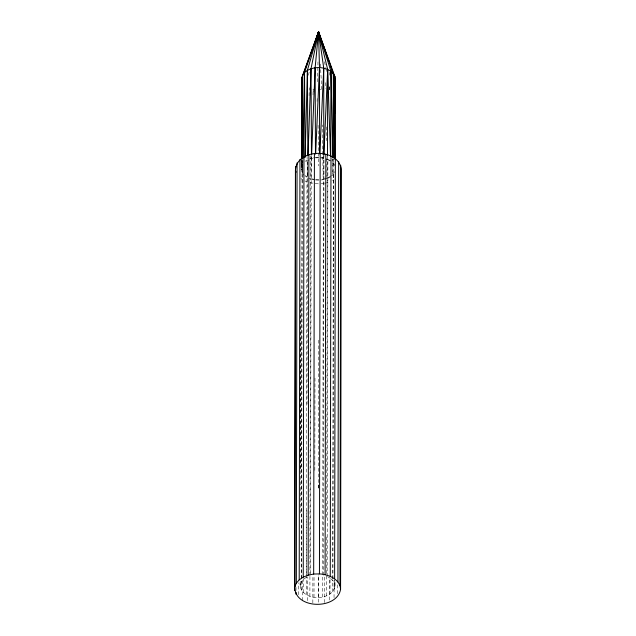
<?xml version="1.0" encoding="UTF-8"?>
<svg xmlns="http://www.w3.org/2000/svg" width="636" height="636" viewBox="0 0 636 636"><rect width="100%" height="100%" fill="white"/><g stroke="black" fill="none" stroke-linecap="round" stroke-linejoin="round"><path stroke-width="0.48" stroke-dasharray="3.18 2.39" d="M296.026 590.359L296.034 587.378M298.713 594.724L298.729 582.799M334.949 582.282C337.501 603.127 296.257 602.403 300.311 581.272M300.51 469.002L300.82 290.159M300.303 587.235L300.391 581.376M300.51 512.823L300.9 290.27M301.305 590.033L301.329 579.102M301.329 578.108L302.036 172.738L301.369 170.877M300.383 584.357L301.544 581.59L301.551 579.603M301.551 578.609L302.275 164.303L303.897 162.434M302.577 600.535L302.617 578.673M303.332 592.577L303.356 578.665M306.258 594.708L306.981 177.42L305.526 176.355M306.87 510.477L306.751 577.043L303.714 579.102L301.544 581.59M307.053 404.17L307.482 159.755L305.2 161.298M307.387 600.646L307.434 576.804M309.891 596.298L309.923 576.423M309.923 575.429L310.614 179.01L306.981 177.42M310.479 573.569L311.203 158.269L314.534 157.601M312.84 602.888L312.888 576.065M314.001 597.244L314.041 575.381M314.82 470.402L314.987 376.011M318.342 597.474L318.382 574.626M318.533 488.186L318.795 338.161M318.588 602.212L318.636 574.395M318.787 487.947L318.795 484.966M322.635 596.997L323.358 179.71L320.79 179.996M323.247 575.198L323.978 157.903L319.717 157.307M324.273 602.57L324.32 575.739M326.61 595.829L326.713 536.212M326.745 517.338L327.333 178.533L330.744 176.752M329.885 160.908L327.508 159.549L327.516 156.583M327.15 576.47L327.882 159.183L331.181 161.059M329.535 600.026L329.575 578.164M330.012 594.04L330.044 578.14M332.636 591.75L332.66 579.825M332.66 578.832L333.367 174.455L334.623 172.467M332.954 578.72L333.677 163.412L332.429 162.236M334.051 597.657L334.083 580.763M334.313 589.095L334.329 580.159M334.941 586.257L334.48 580.414M337.525 593.627L337.541 584.683M334.059 165.344L333.081 163.619L333.097 158.682M302.895 164.47L301.782 167.133L301.782 160.192L301.703 169.892L301.75 159.994L301.703 169.892L302.672 172.587L302.792 159.716M333.026 159.374L332.779 174.232L330.887 175.886M317.603 81.766L318.008 60.213M305.32 175.544L307.427 177.078L307.665 165.177M309.096 95.726L309.255 87.784M314.868 179.511L310.917 178.605L311.489 155.971M313.023 94.955L313.174 89.048L313.23 91.997M330.259 176.434L326.984 178.152L327.596 156.321M329.448 89.835L329.146 84.93M317.11 101.458L317.197 98.493M323.915 154.604L323.168 179.28L321.514 179.463M311.6 155.709L311.481 158.674L304.986 162.077M323.883 155.367L323.756 158.324L327.508 159.549M308.436 75.271L309.557 70.437M301.4 166.378L302.275 164.303M334.393 171.688L332.779 174.232L332.715 159.477M332.056 175.6L333.367 174.455M332.525 180.537L334.027 179.742M309.716 158.865L311.203 158.269M326.22 178.382L323.168 179.28L322.341 124.958M324.948 179.241L327.333 178.533M325.004 183.271L330.267 181.721M313.079 158.356L311.481 158.674L311.465 155.709M321.212 183.693L324.058 183.375M318.318 89.557L320.926 89.445M315.369 157.434L318.843 157.331M315.48 157.871L318.827 157.776M315.702 179.559L319.041 179.742M315.599 179.996L319.073 180.187M318.366 183.852L309.939 182.763M321.299 157.982L323.756 158.324L323.756 155.351M310.614 179.01L314.733 179.948M304.914 180.942L307.315 181.991M327.977 576.939L330.458 578.347M300.987 178.541L302.537 179.67M331.078 578.935L332.946 580.708L334.472 583.395M302.036 172.738L304.064 175.282M333.677 163.412L334.822 165.432M329.17 72.417L329.917 75.247M324.519 61.748L325.672 67.543M325.87 68.505L326.443 71.407M325.155 82.608L325.918 88.468M320.361 64.021L321.8 89.406M332.962 158.658L333.081 163.619M318.08 125.26L318.795 165.877M310.503 155.9L310.917 178.605M307.093 156.265L307.427 177.078M326.371 126.906L326.538 140.699M326.753 158.444L326.984 178.152M329.528 86.862L329.551 89.811M302.593 159.755L302.672 172.587M302.887 159.509L302.895 163.484"/><path stroke-width="0.95" d="M301.718 159.016L301.798 77.918L318.541 31.8L334.814 76.415L335.005 159.103L334.814 76.415L333.391 73.697L318.541 31.8L301.798 77.918L301.782 158.213M294.691 590.629L295.422 170.337C296.535 148.172 338.05 147.679 341.309 169.041L340.578 589.333C336.977 610.115 294.293 609.296 294.802 586.821L295.533 166.529M296.018 594.334L296.026 592.347M294.802 586.821L296.336 583.156L297.068 162.864M296.336 583.156L299.206 579.857L299.946 159.564M299.206 579.857L303.237 577.13L303.968 156.838M303.237 577.13L308.158 575.159L308.897 154.866M308.158 575.159L313.675 574.054L314.415 153.761M340.578 589.333C339.998 579.014 328.383 574.411 319.439 573.895L320.178 153.602M325.083 574.682L325.823 154.389M327.516 155.589L327.667 69.419L318.541 31.8L304.533 72.512L302.625 75.096L301.861 158.229M330.696 156.408L330.959 71.312L318.541 31.8L313.484 46.873M330.259 576.375L330.99 156.074M334.568 158.316L334.814 76.415M334.631 578.855L335.363 158.563M337.939 581.98L338.67 161.687M339.958 585.549L340.689 165.257M301.75 159.008L301.83 142.17M302.044 93.659L301.798 77.918M333.097 157.696L333.391 73.697C326.212 65.818 312.467 65.667 304.533 72.512L303.022 157.553M334.854 113.065L335.124 79.285L330.243 65.317M318.509 33.756L318.541 31.8L328.947 61.597M305.113 157.148L307.395 70.342L318.541 31.8L322.921 45.776M308.07 155.136L311.004 68.736L318.541 31.8L319.781 36.522M311.632 154.723L315.122 67.806L318.541 31.8L319.312 35.664M315.655 153.904L319.471 67.607L318.541 31.8L316.903 37.445M323.931 154.373L327.667 69.419L330.521 156.416M319.844 153.817L323.748 68.155L318.541 31.8L317.865 34.702M318.262 34.757L318.541 31.8L319.049 35.711M318.064 34.694L318.541 31.8L318.652 33.756M313.675 574.054L319.439 573.895M295.422 170.337L296.09 172.189M330.959 71.312L332.938 157.664M333.391 73.697L334.449 158.332M311.004 68.736L311.457 154.723M307.395 70.342L307.872 155.176M302.108 80.788L302.18 93.619M315.122 67.806L315.464 153.912M304.533 72.512L304.962 157.156M319.471 67.607L319.654 153.793M302.625 75.096L302.879 158.515M323.748 68.155L323.756 154.365"/></g></svg>
